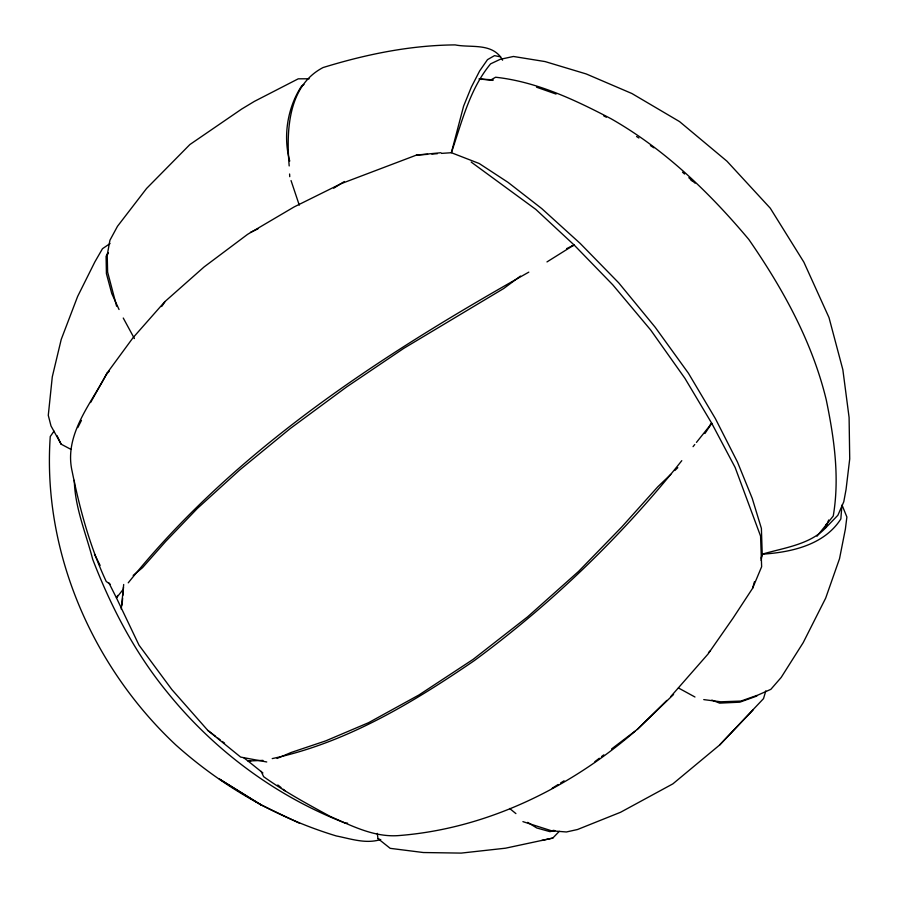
<?xml version="1.0" encoding="UTF-8"?>
<svg xmlns="http://www.w3.org/2000/svg" width="898" height="898" viewBox="0 0 898 898"><rect width="100%" height="100%" fill="white"/><g stroke="black" fill="none" stroke-linecap="round" stroke-linejoin="round"><path stroke-width="1.35" d="M841.752 507.303L840.854 518.954C824.241 545.064 791.059 552.349 762.222 554.178L761.111 558.118M122.083 605.028L122.633 598.191M122.846 595.453L123.497 587.236M74.321 480.351C74.815 507.314 85.961 533.322 92.674 559.263C111.083 607.059 134.891 652.846 167.522 692.549C214.139 750.313 275.596 796.032 344.866 822.95L347.593 823.163M121.264 609.113L123.688 584.497M761.122 560.397L762.222 554.178L761.392 528.406L752.232 498.356L737.483 462.077L715.414 418.67L688.396 373.186L655.17 327.22L618.744 282.881L580.22 243.459L541.797 208.628L508.066 182.384L479.173 163.492L451.368 152.716L441.603 153.378M116.594 306.207L107.625 272.116L107.221 255.077L109.938 240.237L117.492 226.296L146.565 188.479L189.882 144.544L241.73 109.017L254.37 101.395L298.248 78.822L309.114 78.777M762.222 554.178C783.269 547.948 809.648 544.716 825.318 528.226L825.868 525.532M502.577 60.222L500.579 56.866L494.506 55.642L487.502 59.638L479.622 70.987L471.36 87.072L463.593 106.155L451.368 152.716C461.83 122.263 469.632 89.104 490.6 63.859L500.13 59.347L513.432 56.473L545.097 61.58L586.248 73.962L631.911 93.527L679.539 121.589L726.965 161.202L770.282 208.201L803.878 262.16L829 317.566L842.852 369.695L849.093 417.458L849.721 458.912L846.039 489.578L843.783 501.758L837.879 515.272L825.318 528.226L826.261 524.219M670.761 696.545L708.006 654.058L733.015 618.172L752.614 588.269L754.455 581.713M765.814 690.854L763.513 698.633L719.624 745.014L672.894 783.842L620.574 812.263L577.47 829.528L566.402 831.975L551.585 830.807L522.905 821.636M825.318 528.226L828.708 519.987M752.614 588.269L761.639 566.717L760.561 536.072L735.136 467.465L711.732 423.284L684.916 378.327L650.691 330.026L612.773 284.823L574.08 244.963L535.792 209.38L471.192 162.067M117.683 595.43L116.448 597.888L138.999 645.146L171.855 689.563L207.842 730.433L240.63 757.081L266.74 761.975M77.812 427.571L81.449 420.41M107.928 252.843L106.087 256.334L106.413 273.632L111.79 293.612L119.041 309.518M107.221 255.077L108.433 252.798M90.586 402.54L107.087 373.085L132.949 337.828L164.716 301.784L204.093 266.942L247.612 234.333L294.117 206.933L340.914 183.753L416.47 155.085L440.907 152.739M107.087 373.085C91.27 403.483 63.657 434.654 72.154 471.416C79.776 509.099 89.89 546.579 106.233 581.489L110.364 584.385M704.93 433.51L711.732 423.284L709.948 425.405M54.003 431.163L50.254 436.54C42.184 551.473 92.348 666.844 175.885 745.014C222.053 786.334 276.921 817.966 336.29 835.948C351.017 838.833 365.789 844.187 380.741 839.529M161.64 306.532L164.794 302.076M128.234 582.836C234.906 449.539 381.527 355.058 528.799 272.15M122.341 590.435L116.448 597.888L108.916 582.903M693.065 446.654L694.76 444.521M696.455 442.4L711.732 423.284M817 536.218L833.254 515.991C839.855 477.197 834.085 437.82 826.216 399.677C812.073 341.341 782.708 288.471 748.797 239.429C709.386 192.475 664.733 149.349 611.179 118.817C574.832 99.824 536.858 81.774 495.606 77.228L491.206 79.765M681.784 460.663C621.854 536.14 551.855 603.467 474.267 660.647C412.429 702.887 346.314 742.848 272.217 758.597M106.581 374.051L109.365 371.065M719.624 745.014L753.018 710.015M541.696 840.472L552.786 838.081L559.308 831.312M611.583 748.954L637.187 729.513L666.81 700.429M637.187 729.513L673.579 694.468M670.795 474.369L657.796 486.795L621.708 527.047L578.548 571.431L527.609 616.836L473.167 659.345L418.951 694.973L368.562 722.699L325.693 740.884L291.109 752.49L277.055 758.451M674.802 470.541L677.799 467.678M708.488 652.599L710.475 650.724M133.162 575.416L142.501 567.693L165.715 541.415L197.336 508.47L239.822 469.879L290.335 428.469L346.561 386.993L403.752 348.368L503.756 288.483L520.492 276.068M634.953 731.376C568.636 788.511 485.975 829.022 397.937 835.634C373.68 837.217 351.623 825.767 330.06 816.349C307.374 804.024 284.688 791.699 263.63 776.68L261.138 771.382M594.88 761.627L599.336 758.249M601.559 756.565L603.782 754.87M110.039 243.549L102.484 248.701L94.84 261.947L77.632 296.452L61.221 339.433L52.286 376.846L48.279 415.347L50.995 425.944L61.12 444.173L70.819 449.303M333.708 188.21L344.361 181.519M546.972 261.924L574.08 244.963L566.66 248.611M303.962 84.491L301.661 85.916C287.472 107.446 282.848 136.283 289.751 161.079M552.248 788.186L558.174 784.504M560.543 783.022L564.09 780.811M571.757 246.4L574.08 244.963M250.475 232.358L257.984 228.855M756.879 696.029L739.817 702.18L719.624 703.134L711.856 700.081M552.786 838.081L505.507 848.195L461.19 853.1L423.351 852.528L390.203 848.341L377.946 838.586L377.306 833.355M551.585 830.807L554.032 830.313M554.908 830.639L549.89 831.638L536.723 827.956L527.698 822.366M416.47 155.085L427.639 154.333M431.826 154.052L437.416 153.67M262.979 760.393L248.005 761.01L243.549 757.609M250.688 761.178L248.005 761.01L262.912 772.987M481.912 79.451L479.229 78.957L493.125 79.866M479.229 78.957L492.811 80.393M703.751 699.609L720.813 701.798L740.973 701.057L758.035 695.03L770.854 689.338L781.181 677.44L803.205 642.631L825.677 598.124L839.529 558.691L845.388 529.034L846.881 517.024L842.021 505.013M536.533 87.185L556.064 94.066M260.734 804.788L261.509 805.091L219.337 778.993L260.734 804.788L299.73 823.354M603.838 115.977L606.341 117.189M377.946 838.586L380.011 839.63M678.439 687.969L694.962 697.005M636.559 136.496L638.86 138.011M650.41 145.543L653.867 147.8M207.842 730.433L215.655 736.382M217.877 738.077L220.111 739.772M222.345 741.479L224.579 743.174M277.819 784.964L281.018 787.524M283.139 789.241L285.272 790.947M509.66 808.481L515.901 813.599M500.579 56.866C489.533 43.025 470.361 47.897 455.118 44.9C410.173 45.259 365.89 54.351 323.067 67.552C287.831 85.871 286.226 131.097 289.19 165.939M690.551 179.566L692.661 181.396M682.502 172.203L684.602 174.032M688.811 177.703L695.131 183.192M123.251 318.027L134.397 338.557M94.47 554.189L100.116 565.426M57.023 435.665L61.12 444.173M291.042 180.565L299.27 205.148M289.605 173.999L289.74 176.682"/></g></svg>
